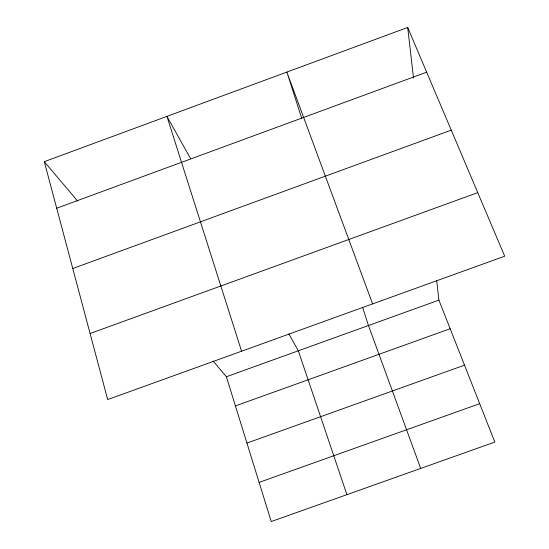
<?xml version="1.0" encoding="UTF-8"?>
<svg xmlns="http://www.w3.org/2000/svg" width="549" height="549" viewBox="0 0 549 549"><rect width="100%" height="100%" fill="white"/><g stroke="black" fill="none" stroke-linecap="round" stroke-linejoin="round"><path stroke-width="0.82" d="M44.291 161.667L407.708 27.45L504.709 256.198L107.686 399.562L44.291 161.667L77.718 201.14M56.698 208.229L426.676 72.187M72.763 268.523L451.251 130.14M90.084 333.511L477.754 192.637M213.087 361.022L226.387 376.738L438.898 300.125L436.661 280.539M235.425 405.917L450.166 328.727M246.94 443.084L464.516 365.154M259.114 482.393L479.696 403.687M190.62 158.64L166.93 116.374L241.574 351.216M288.863 333.916L298.327 350.804L346.913 494.656M438.898 300.125L494.821 442.082L271.247 521.55L226.387 376.738M372.599 303.899L286.866 72.077L301.778 118.406M420.699 468.427L368.461 325.523L362.594 307.289M407.708 27.45L413.5 78.061"/></g></svg>
